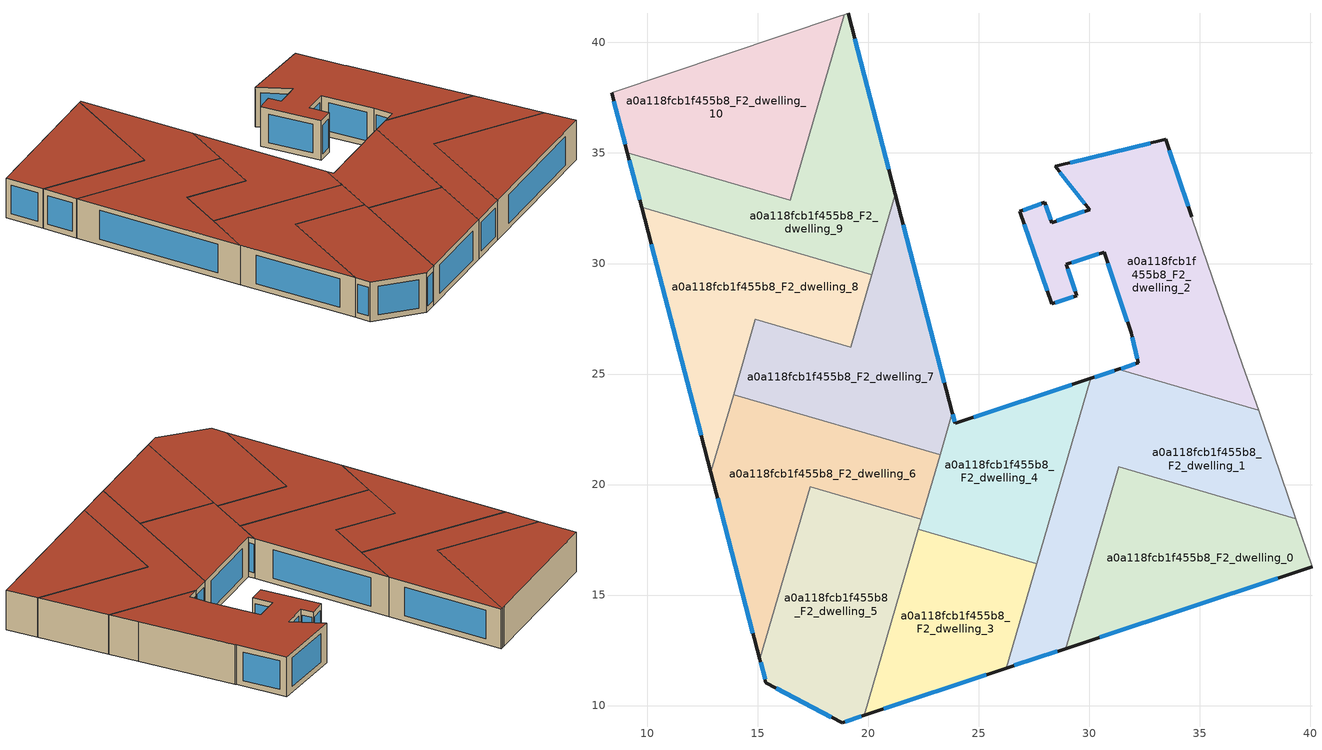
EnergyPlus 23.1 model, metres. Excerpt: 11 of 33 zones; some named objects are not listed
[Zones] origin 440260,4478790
a0a118fcb1f455b8_F2_dwelling_0
 floor to a0a118fcb1f455b8_F1_dwelling_0 (EU_floor_Construction): 39.34,18.46 40.09,16.27 28.94,12.58 31.34,20.79 z6
 wall outside (EU_wall_Construction): 28.94,12.58 40.09,16.27 z6:9
 wall to a0a118fcb1f455b8_F2_dwelling_1 (EU_wall_Construction): 39.34,18.46 31.34,20.79 28.94,12.58 z6:9
 wall adiabatic (EU_wall_Construction): 40.09,16.27 39.34,18.46 z6:9
 window (EU_Window_Construction): 30.49,13.09 38.54,15.76 z6.42:8.58
 roof outside (EU_roof_Construction): 40.09,16.27 39.34,18.46 31.34,20.79 28.94,12.58 z9
a0a118fcb1f455b8_F2_dwelling_1
 floor to a0a118fcb1f455b8_F1_dwelling_1 (EU_floor_Construction): 37.67,23.36 39.34,18.46 31.34,20.79 28.94,12.58 26.25,11.69 30.07,24.8 31.32,25.21 z6
 wall outside (EU_wall_Construction): 26.25,11.69 28.94,12.58 / 31.32,25.21 30.07,24.8 z6:9
 wall to a0a118fcb1f455b8_F2_dwelling_2 (EU_wall_Construction): 37.67,23.36 31.32,25.21 z6:9
 wall adiabatic (EU_wall_Construction): 39.34,18.46 37.67,23.36 z6:9
 wall to a0a118fcb1f455b8_F2_dwelling_4 (EU_wall_Construction): 30.07,24.8 27.62,16.41 z6:9
 wall to a0a118fcb1f455b8_F2_dwelling_3 (EU_wall_Construction): 27.62,16.41 26.25,11.69 z6:9
 window (EU_Window_Construction): 26.62,11.81 28.57,12.46 / 31.15,25.15 30.25,24.85 z6.42:8.58
 roof outside (EU_roof_Construction): 39.34,18.46 37.67,23.36 31.32,25.21 30.07,24.8 26.25,11.69 28.94,12.58 31.34,20.79 z9
a0a118fcb1f455b8_F2_dwelling_10
 floor to a0a118fcb1f455b8_F1_dwelling_10 (EU_floor_Construction): 18.93,41.26 16.48,32.86 9.1,35.01 8.39,37.73 18.69,41.19 z6
 wall outside (EU_wall_Construction): 8.39,37.73 9.1,35.01 z6:9
 wall to a0a118fcb1f455b8_F2_dwelling_9 (EU_wall_Construction): 9.1,35.01 16.48,32.86 18.93,41.26 z6:9
 wall adiabatic (EU_wall_Construction): 18.93,41.26 18.69,41.19 8.39,37.73 z6:9
 window (EU_Window_Construction): 8.49,37.35 9,35.39 z6.42:8.58
 roof outside (EU_roof_Construction): 16.48,32.86 18.93,41.26 18.69,41.19 8.39,37.73 9.1,35.01 z9
a0a118fcb1f455b8_F2_dwelling_2
 floor to a0a118fcb1f455b8_F1_dwelling_2 (EU_floor_Construction): 33.47,35.62 34.64,32.11 34.67,32.01 36.96,25.38 37.67,23.36 31.32,25.21 32.22,25.5 31.9,26.86 30.68,30.51 28.98,29.96 29.44,28.55 28.31,28.18 26.86,32.36 28,32.76 28.3,31.85 30.02,32.44 28.46,34.39 z6
 wall outside (EU_wall_Construction): 34.64,32.11 33.47,35.62 28.46,34.39 30.02,32.44 28.3,31.85 28,32.76 26.86,32.36 28.31,28.18 29.44,28.55 28.98,29.96 30.68,30.51 31.9,26.86 32.22,25.5 31.32,25.21 z6:9
 wall adiabatic (EU_wall_Construction): 37.67,23.36 36.96,25.38 34.67,32.01 34.64,32.11 z6:9
 window (EU_Window_Construction): 32.1,25.46 31.45,25.25 / 31.95,26.67 32.18,25.69 / 30.85,30.01 31.73,27.37 / 29.21,30.04 30.44,30.44 / 29.38,28.74 29.04,29.76 / 28.47,28.23 29.28,28.5 / 27.06,31.78 28.11,28.76 / 27.84,32.71 27.02,32.42 / 28.26,31.98 28.04,32.64 / 29.78,32.36 28.54,31.93 / 28.68,34.12 29.81,32.71 / 32.77,35.45 29.16,34.56 / 34.48,32.6 33.63,35.13 z6.42:8.58
 roof outside (EU_roof_Construction): 37.67,23.36 36.96,25.38 34.67,32.01 34.64,32.11 33.47,35.62 28.46,34.39 30.02,32.44 28.3,31.85 28,32.76 26.86,32.36 28.31,28.18 29.44,28.55 28.98,29.96 30.68,30.51 31.9,26.86 32.22,25.5 31.32,25.21 z9
a0a118fcb1f455b8_F2_dwelling_3
 floor to a0a118fcb1f455b8_F1_dwelling_3 (EU_floor_Construction): 27.62,16.41 26.25,11.69 19.82,9.56 22.28,17.97 z6
 wall outside (EU_wall_Construction): 19.82,9.56 26.25,11.69 z6:9
 wall to a0a118fcb1f455b8_F2_dwelling_4 (EU_wall_Construction): 27.62,16.41 22.28,17.97 z6:9
 wall to a0a118fcb1f455b8_F2_dwelling_5 (EU_wall_Construction): 22.28,17.97 19.82,9.56 z6:9
 window (EU_Window_Construction): 20.71,9.85 25.36,11.39 z6.42:8.58
 roof outside (EU_roof_Construction): 26.25,11.69 27.62,16.41 22.28,17.97 19.82,9.56 z9
a0a118fcb1f455b8_F2_dwelling_4
 floor to a0a118fcb1f455b8_F1_dwelling_4 (EU_floor_Construction): 30.07,24.8 27.62,16.41 22.28,17.97 23.81,23.24 23.93,22.77 z6
 wall outside (EU_wall_Construction): 30.07,24.8 23.93,22.77 23.81,23.24 z6:9
 wall to a0a118fcb1f455b8_F2_dwelling_6 (EU_wall_Construction): 23.26,21.34 22.41,18.44 z6:9
 wall to a0a118fcb1f455b8_F2_dwelling_7 (EU_wall_Construction): 23.81,23.24 23.26,21.35 z6:9
 wall to a0a118fcb1f455b8_F2_dwelling_5 (EU_wall_Construction): 22.41,18.44 22.28,17.97 z6:9
 window (EU_Window_Construction): 29.22,24.52 24.79,23.05 / 23.92,22.84 23.83,23.17 z6.42:8.58
 roof outside (EU_roof_Construction): 27.62,16.41 30.07,24.8 23.93,22.77 23.81,23.24 22.28,17.97 z9
a0a118fcb1f455b8_F2_dwelling_5
 floor to a0a118fcb1f455b8_F1_dwelling_5 (EU_floor_Construction): 22.41,18.44 19.82,9.56 18.82,9.23 15.38,11.03 15.1,12.1 17.38,19.91 z6
 wall outside (EU_wall_Construction): 15.1,12.1 15.38,11.03 18.82,9.23 19.82,9.56 z6:9
 wall to a0a118fcb1f455b8_F2_dwelling_6 (EU_wall_Construction): 22.41,18.44 17.38,19.91 15.1,12.1 z6:9
 window (EU_Window_Construction): 18.96,9.27 19.68,9.51 / 15.86,10.78 18.34,9.48 / 15.14,11.95 15.34,11.18 z6.42:8.58
 roof outside (EU_roof_Construction): 19.82,9.56 22.41,18.44 17.38,19.91 15.1,12.1 15.38,11.03 18.82,9.23 z9
a0a118fcb1f455b8_F2_dwelling_6
 floor to a0a118fcb1f455b8_F1_dwelling_6 (EU_floor_Construction): 23.26,21.34 22.41,18.44 17.38,19.91 15.1,12.1 12.89,20.55 13.91,24.07 z6
 wall outside (EU_wall_Construction): 12.89,20.55 15.1,12.1 z6:9
 wall to a0a118fcb1f455b8_F2_dwelling_7 (EU_wall_Construction): 23.26,21.34 13.91,24.07 z6:9
 wall to a0a118fcb1f455b8_F2_dwelling_8 (EU_wall_Construction): 13.91,24.07 12.89,20.55 z6:9
 window (EU_Window_Construction): 13.19,19.38 14.79,13.27 z6.42:8.58
 roof outside (EU_roof_Construction): 22.41,18.44 23.26,21.34 13.91,24.07 12.89,20.55 15.1,12.1 17.38,19.91 z9
a0a118fcb1f455b8_F2_dwelling_7
 floor to a0a118fcb1f455b8_F1_dwelling_7 (EU_floor_Construction): 21.23,33.12 23.81,23.24 23.26,21.34 13.91,24.07 14.9,27.47 19.22,26.21 z6
 wall outside (EU_wall_Construction): 23.81,23.24 21.23,33.12 z6:9
 wall to a0a118fcb1f455b8_F2_dwelling_8 (EU_wall_Construction): 20.18,29.5 19.22,26.21 14.9,27.47 13.91,24.07 z6:9
 wall to a0a118fcb1f455b8_F2_dwelling_9 (EU_wall_Construction): 21.23,33.12 20.18,29.5 z6:9
 window (EU_Window_Construction): 23.46,24.61 21.59,31.75 z6.42:8.58
 roof outside (EU_roof_Construction): 23.26,21.34 23.81,23.24 21.23,33.12 19.22,26.21 14.9,27.47 13.91,24.07 z9
a0a118fcb1f455b8_F2_dwelling_8
 floor to a0a118fcb1f455b8_F1_dwelling_8 (EU_floor_Construction): 20.18,29.5 19.22,26.21 14.9,27.47 12.89,20.55 9.75,32.54 z6
 wall outside (EU_wall_Construction): 9.75,32.54 12.89,20.55 z6:9
 wall to a0a118fcb1f455b8_F2_dwelling_9 (EU_wall_Construction): 20.18,29.5 9.75,32.54 z6:9
 window (EU_Window_Construction): 10.19,30.88 12.45,22.22 z6.42:8.58
 roof outside (EU_roof_Construction): 19.22,26.21 20.18,29.5 9.75,32.54 12.89,20.55 14.9,27.47 z9
a0a118fcb1f455b8_F2_dwelling_9
 floor to a0a118fcb1f455b8_F1_dwelling_9 (EU_floor_Construction): 19.1,41.32 21.23,33.12 20.18,29.5 9.75,32.54 9.1,35.01 16.48,32.86 18.93,41.26 z6
 wall outside (EU_wall_Construction): 9.1,35.01 9.75,32.54 / 21.23,33.12 19.1,41.32 z6:9
 wall adiabatic (EU_wall_Construction): 19.1,41.32 18.93,41.26 z6:9
 window (EU_Window_Construction): 9.19,34.67 9.66,32.88 / 20.94,34.26 19.39,40.18 z6.42:8.58
 roof outside (EU_roof_Construction): 20.18,29.5 21.23,33.12 19.1,41.32 18.93,41.26 16.48,32.86 9.1,35.01 9.75,32.54 z9
[Building]
EU S2 Campaign: North Axis=0; Terrain=City; Solar Distribution=FullExterior
[Site:Location]
Madrid: Latitude=40.5; Longitude=-3.5; Time Zone=1; Elevation=609
[SizingPeriod:WeatherFileDays]
AnnualSizingPeriod: Begin Month=1; Begin Day of Month=1; End Month=12; End Day of Month=31; Day of Week for Start Day=Monday; Use Weather File Daylight Saving Period=No; Use Weather File Rain and Snow Indicators=No
[MATERIAL]
EU_InternalMass_Material: Roughness=MediumRough; Thickness=0.1; Conductivity=1; Density=1800; Specific Heat=900; Thermal Absorptance=0.9; Solar Absorptance=0.7; Visible Absorptance=0.7
[MATERIAL:NOMASS] Roughness=MediumRough; Thermal Absorptance=0.9; Solar Absorptance=0.7; Visible Absorptance=0.7
Name | Thermal Resistance
EU_wall_NoMass | 1.60022
EU_roof_NoMass | 1.57597
EU_floor_NoMass | 0.470652
[WINDOWMATERIAL:SIMPLEGLAZINGSYSTEM]
EU_Window_SimpleGlazing: UFactor=3.28802; Solar Heat Gain Coefficient=0.85; Visible Transmittance=0.85
[CONSTRUCTION]
EU_wall_Construction: EU_wall_NoMass
EU_roof_Construction: EU_roof_NoMass
EU_floor_Construction: EU_floor_NoMass
EU_InternalMass_Construction: EU_InternalMass_Material
EU_Window_Construction: EU_Window_SimpleGlazing
[ZONE] Type=1; Multiplier=1; Ceiling Height=autocalculate; Floor Area=autocalculate; Part of Total Floor Area=Yes
Name | Volume
a0a118fcb1f455b8_F2_dwelling_0 | 147.636
a0a118fcb1f455b8_F2_dwelling_1 | 181.022
a0a118fcb1f455b8_F2_dwelling_10 | 147.653
a0a118fcb1f455b8_F2_dwelling_2 | 180.92
a0a118fcb1f455b8_F2_dwelling_3 | 114.299
a0a118fcb1f455b8_F2_dwelling_4 | 114.301
a0a118fcb1f455b8_F2_dwelling_5 | 147.656
a0a118fcb1f455b8_F2_dwelling_6 | 147.65
a0a118fcb1f455b8_F2_dwelling_7 | 147.654
a0a118fcb1f455b8_F2_dwelling_8 | 147.657
a0a118fcb1f455b8_F2_dwelling_9 | 147.639
[INTERNALMASS] Construction=EU_InternalMass_Construction
Name | Zone or ZoneList | Surface Area
a0a118fcb1f455b8_F2_dwelling_0_EU_InternalMass | a0a118fcb1f455b8_F2_dwelling_0 | 49.2115
a0a118fcb1f455b8_F2_dwelling_1_EU_InternalMass | a0a118fcb1f455b8_F2_dwelling_1 | 60.3408
a0a118fcb1f455b8_F2_dwelling_2_EU_InternalMass | a0a118fcb1f455b8_F2_dwelling_2 | 60.3285
a0a118fcb1f455b8_F2_dwelling_3_EU_InternalMass | a0a118fcb1f455b8_F2_dwelling_3 | 38.1001
a0a118fcb1f455b8_F2_dwelling_4_EU_InternalMass | a0a118fcb1f455b8_F2_dwelling_4 | 38.0989
a0a118fcb1f455b8_F2_dwelling_5_EU_InternalMass | a0a118fcb1f455b8_F2_dwelling_5 | 49.2183
a0a118fcb1f455b8_F2_dwelling_6_EU_InternalMass | a0a118fcb1f455b8_F2_dwelling_6 | 49.2139
a0a118fcb1f455b8_F2_dwelling_7_EU_InternalMass | a0a118fcb1f455b8_F2_dwelling_7 | 49.2192
a0a118fcb1f455b8_F2_dwelling_8_EU_InternalMass | a0a118fcb1f455b8_F2_dwelling_8 | 49.2172
a0a118fcb1f455b8_F2_dwelling_9_EU_InternalMass | a0a118fcb1f455b8_F2_dwelling_9 | 49.2129
a0a118fcb1f455b8_F2_dwelling_10_EU_InternalMass | a0a118fcb1f455b8_F2_dwelling_10 | 49.2164
[OTHEREQUIPMENT] Fuel Type=Electricity; Design Level Calculation Method=Watts/Area; Power per Zone Floor Area=1; Fraction Latent=0; Fraction Radiant=0; Fraction Lost=0; Carbon Dioxide Generation Rate=0; EndUse Subcategory=EU_Step8_InternalGains
Name | Zone or ZoneList or Space or SpaceList | Schedule
EU_Step8_InternalGain_a0a118fcb1f455b8_F2_dwelling_0_f000 | a0a118fcb1f455b8_F2_dwelling_0 | EU_Step8_GainSchedule_a0a118fcb1f455b8_F2_dwelling_0_f000
EU_Step8_InternalGain_a0a118fcb1f455b8_F2_dwelling_1_f000 | a0a118fcb1f455b8_F2_dwelling_1 | EU_Step8_GainSchedule_a0a118fcb1f455b8_F2_dwelling_1_f000
EU_Step8_InternalGain_a0a118fcb1f455b8_F2_dwelling_2_f000 | a0a118fcb1f455b8_F2_dwelling_2 | EU_Step8_GainSchedule_a0a118fcb1f455b8_F2_dwelling_2_f000
EU_Step8_InternalGain_a0a118fcb1f455b8_F2_dwelling_3_f000 | a0a118fcb1f455b8_F2_dwelling_3 | EU_Step8_GainSchedule_a0a118fcb1f455b8_F2_dwelling_3_f000
EU_Step8_InternalGain_a0a118fcb1f455b8_F2_dwelling_4_f000 | a0a118fcb1f455b8_F2_dwelling_4 | EU_Step8_GainSchedule_a0a118fcb1f455b8_F2_dwelling_4_f000
EU_Step8_InternalGain_a0a118fcb1f455b8_F2_dwelling_5_f000 | a0a118fcb1f455b8_F2_dwelling_5 | EU_Step8_GainSchedule_a0a118fcb1f455b8_F2_dwelling_5_f000
EU_Step8_InternalGain_a0a118fcb1f455b8_F2_dwelling_6_f000 | a0a118fcb1f455b8_F2_dwelling_6 | EU_Step8_GainSchedule_a0a118fcb1f455b8_F2_dwelling_6_f000
EU_Step8_InternalGain_a0a118fcb1f455b8_F2_dwelling_7_f000 | a0a118fcb1f455b8_F2_dwelling_7 | EU_Step8_GainSchedule_a0a118fcb1f455b8_F2_dwelling_7_f000
EU_Step8_InternalGain_a0a118fcb1f455b8_F2_dwelling_8_f000 | a0a118fcb1f455b8_F2_dwelling_8 | EU_Step8_GainSchedule_a0a118fcb1f455b8_F2_dwelling_8_f000
EU_Step8_InternalGain_a0a118fcb1f455b8_F2_dwelling_9_f000 | a0a118fcb1f455b8_F2_dwelling_9 | EU_Step8_GainSchedule_a0a118fcb1f455b8_F2_dwelling_9_f000
EU_Step8_InternalGain_a0a118fcb1f455b8_F2_dwelling_10_f000 | a0a118fcb1f455b8_F2_dwelling_10 | EU_Step8_GainSchedule_a0a118fcb1f455b8_F2_dwelling_10_f000
[ZONEVENTILATION:DESIGNFLOWRATE] Schedule=EU_AlwaysOn; Design Flow Rate Calculation Method=AirChanges/Hour; Air Changes per Hour=0.480704; Ventilation Type=Natural; Fan Pressure Rise=0; Fan Total Efficiency=1; Constant Term Coefficient=1; Temperature Term Coefficient=0; Velocity Term Coefficient=0; Velocity Squared Term Coefficient=0; Minimum Indoor Temperature=-100; Maximum Indoor Temperature=100; Delta Temperature=-100; Minimum Outdoor Temperature=-100; Maximum Outdoor Temperature=100; Maximum Wind Speed=40
Name | Zone or ZoneList or Space or SpaceList
EU_ConstantAir_a0a118fcb1f455b8_F2_dwelling_0 | a0a118fcb1f455b8_F2_dwelling_0
EU_ConstantAir_a0a118fcb1f455b8_F2_dwelling_1 | a0a118fcb1f455b8_F2_dwelling_1
EU_ConstantAir_a0a118fcb1f455b8_F2_dwelling_2 | a0a118fcb1f455b8_F2_dwelling_2
EU_ConstantAir_a0a118fcb1f455b8_F2_dwelling_3 | a0a118fcb1f455b8_F2_dwelling_3
EU_ConstantAir_a0a118fcb1f455b8_F2_dwelling_4 | a0a118fcb1f455b8_F2_dwelling_4
EU_ConstantAir_a0a118fcb1f455b8_F2_dwelling_5 | a0a118fcb1f455b8_F2_dwelling_5
EU_ConstantAir_a0a118fcb1f455b8_F2_dwelling_6 | a0a118fcb1f455b8_F2_dwelling_6
EU_ConstantAir_a0a118fcb1f455b8_F2_dwelling_7 | a0a118fcb1f455b8_F2_dwelling_7
EU_ConstantAir_a0a118fcb1f455b8_F2_dwelling_8 | a0a118fcb1f455b8_F2_dwelling_8
EU_ConstantAir_a0a118fcb1f455b8_F2_dwelling_9 | a0a118fcb1f455b8_F2_dwelling_9
EU_ConstantAir_a0a118fcb1f455b8_F2_dwelling_10 | a0a118fcb1f455b8_F2_dwelling_10
[HVACTEMPLATE:ZONE:IDEALLOADSAIRSYSTEM] System Availability Schedule=EU_AlwaysOn; Maximum Heating Supply Air Temperature=50; Minimum Cooling Supply Air Temperature=13; Maximum Heating Supply Air Humidity Ratio=0.0156; Minimum Cooling Supply Air Humidity Ratio=0.0077; Heating Limit=NoLimit; Cooling Limit=NoLimit; Heating Availability Schedule=EU_AlwaysOn; Cooling Availability Schedule=EU_CoolingOff; Dehumidification Control Type=ConstantSensibleHeatRatio; Cooling Sensible Heat Ratio=0.7; Dehumidification Setpoint=60; Humidification Control Type=None; Humidification Setpoint=30; Outdoor Air Method=None; Outdoor Air Flow Rate per Person=0.00944; Outdoor Air Flow Rate per Zone Floor Area=0; Outdoor Air Flow Rate per Zone=0; Demand Controlled Ventilation Type=None; Outdoor Air Economizer Type=NoEconomizer; Heat Recovery Type=None; Sensible Heat Recovery Effectiveness=0.7; Latent Heat Recovery Effectiveness=0.65
Name | Template Thermostat
a0a118fcb1f455b8_F2_dwelling_0 | EU_HeatOnly_a0a118fcb1f455b8_F2_dwelling_0
a0a118fcb1f455b8_F2_dwelling_1 | EU_HeatOnly_a0a118fcb1f455b8_F2_dwelling_1
a0a118fcb1f455b8_F2_dwelling_2 | EU_HeatOnly_a0a118fcb1f455b8_F2_dwelling_2
a0a118fcb1f455b8_F2_dwelling_3 | EU_HeatOnly_a0a118fcb1f455b8_F2_dwelling_3
a0a118fcb1f455b8_F2_dwelling_4 | EU_HeatOnly_a0a118fcb1f455b8_F2_dwelling_4
a0a118fcb1f455b8_F2_dwelling_5 | EU_HeatOnly_a0a118fcb1f455b8_F2_dwelling_5
a0a118fcb1f455b8_F2_dwelling_6 | EU_HeatOnly_a0a118fcb1f455b8_F2_dwelling_6
a0a118fcb1f455b8_F2_dwelling_7 | EU_HeatOnly_a0a118fcb1f455b8_F2_dwelling_7
a0a118fcb1f455b8_F2_dwelling_8 | EU_HeatOnly_a0a118fcb1f455b8_F2_dwelling_8
a0a118fcb1f455b8_F2_dwelling_9 | EU_HeatOnly_a0a118fcb1f455b8_F2_dwelling_9
a0a118fcb1f455b8_F2_dwelling_10 | EU_HeatOnly_a0a118fcb1f455b8_F2_dwelling_10
[SIZING:ZONE] Zone Cooling Design Supply Air Temperature Input Method=SupplyAirTemperature; Zone Cooling Design Supply Air Temperature=13; Zone Heating Design Supply Air Temperature Input Method=SupplyAirTemperature; Zone Heating Design Supply Air Temperature=50; Zone Cooling Design Supply Air Humidity Ratio=0.008; Zone Heating Design Supply Air Humidity Ratio=0.008; Cooling Design Air Flow Method=DesignDay; Cooling Design Air Flow Rate=0; Cooling Minimum Air Flow per Zone Floor Area=0.000762; Cooling Minimum Air Flow=0; Cooling Minimum Air Flow Fraction=0.2; Heating Design Air Flow Method=DesignDay; Heating Design Air Flow Rate=0; Heating Maximum Air Flow per Zone Floor Area=0.002032; Heating Maximum Air Flow=0.141576; Heating Maximum Air Flow Fraction=0.3; Account for Dedicated Outdoor Air System=No; Dedicated Outdoor Air System Control Strategy=NeutralSupplyAir; Dedicated Outdoor Air Low Setpoint Temperature for Design=autosize; Dedicated Outdoor Air High Setpoint Temperature for Design=autosize; Zone Load Sizing Method=Sensible Load Only No Latent Load; Zone Latent Cooling Design Supply Air Humidity Ratio Input Method=HumidityRatioDifference; Zone Cooling Design Supply Air Humidity Ratio Difference=0.005; Zone Latent Heating Design Supply Air Humidity Ratio Input Method=HumidityRatioDifference; Zone Humidification Design Supply Air Humidity Ratio Difference=0.005
a0a118fcb1f455b8_F2_dwelling_0; a0a118fcb1f455b8_F2_dwelling_1; a0a118fcb1f455b8_F2_dwelling_2; a0a118fcb1f455b8_F2_dwelling_3; a0a118fcb1f455b8_F2_dwelling_4; a0a118fcb1f455b8_F2_dwelling_5; a0a118fcb1f455b8_F2_dwelling_6; a0a118fcb1f455b8_F2_dwelling_7; a0a118fcb1f455b8_F2_dwelling_8; a0a118fcb1f455b8_F2_dwelling_9; a0a118fcb1f455b8_F2_dwelling_10
[SCHEDULE:CONSTANT]
Name | Hourly Value
EU_AlwaysOn | 1
EU_CoolingOff | 0
[SCHEDULE:FILE] Column Number=1; Rows to Skip at Top=0; Number of Hours of Data=8760; Column Separator=Comma; Interpolate to Timestep=No; Minutes per Item=60; Adjust Schedule for Daylight Savings=Yes
Name | File
EU_Step8_GainSchedule_a0a118fcb1f455b8_F2_dwelling_0_f000 | ../../schedules/a0a118fcb1f455b8/a0a118fcb1f455b8_F2_dwelling_0_f000_gain.csv
EU_Step8_GainSchedule_a0a118fcb1f455b8_F2_dwelling_1_f000 | ../../schedules/a0a118fcb1f455b8/a0a118fcb1f455b8_F2_dwelling_1_f000_gain.csv
EU_Step8_GainSchedule_a0a118fcb1f455b8_F2_dwelling_2_f000 | ../../schedules/a0a118fcb1f455b8/a0a118fcb1f455b8_F2_dwelling_2_f000_gain.csv
EU_Step8_GainSchedule_a0a118fcb1f455b8_F2_dwelling_3_f000 | ../../schedules/a0a118fcb1f455b8/a0a118fcb1f455b8_F2_dwelling_3_f000_gain.csv
EU_Step8_GainSchedule_a0a118fcb1f455b8_F2_dwelling_4_f000 | ../../schedules/a0a118fcb1f455b8/a0a118fcb1f455b8_F2_dwelling_4_f000_gain.csv
EU_Step8_GainSchedule_a0a118fcb1f455b8_F2_dwelling_5_f000 | ../../schedules/a0a118fcb1f455b8/a0a118fcb1f455b8_F2_dwelling_5_f000_gain.csv
EU_Step8_GainSchedule_a0a118fcb1f455b8_F2_dwelling_6_f000 | ../../schedules/a0a118fcb1f455b8/a0a118fcb1f455b8_F2_dwelling_6_f000_gain.csv
EU_Step8_GainSchedule_a0a118fcb1f455b8_F2_dwelling_7_f000 | ../../schedules/a0a118fcb1f455b8/a0a118fcb1f455b8_F2_dwelling_7_f000_gain.csv
EU_Step8_GainSchedule_a0a118fcb1f455b8_F2_dwelling_8_f000 | ../../schedules/a0a118fcb1f455b8/a0a118fcb1f455b8_F2_dwelling_8_f000_gain.csv
EU_Step8_GainSchedule_a0a118fcb1f455b8_F2_dwelling_9_f000 | ../../schedules/a0a118fcb1f455b8/a0a118fcb1f455b8_F2_dwelling_9_f000_gain.csv
EU_Step8_GainSchedule_a0a118fcb1f455b8_F2_dwelling_10_f000 | ../../schedules/a0a118fcb1f455b8/a0a118fcb1f455b8_F2_dwelling_10_f000_gain.csv
